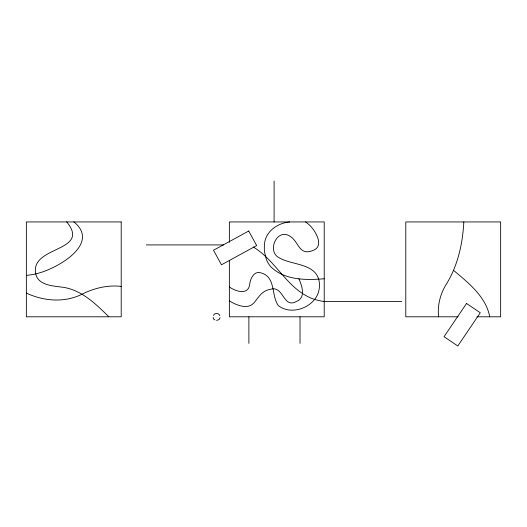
<?xml version="1.0" encoding="UTF-8"?>
<svg xmlns="http://www.w3.org/2000/svg" width="527" height="527" viewBox="0 0 527 527"><rect width="100%" height="100%" fill="white"/><g stroke="black" fill="none" stroke-linecap="round" stroke-linejoin="round"><path stroke-width="0.79" d="M220.108 317.603L219.08 319.579L216.604 320.423M463.819 221.939C462.666 244.278 457.601 266.642 445.427 285.667C439.966 295.054 437.397 305.989 438.602 316.799M213.448 315.482C214.146 312.689 219.232 312.755 219.759 315.633M289.705 221.939C277.057 223.053 264.383 232.19 264.402 245.905A32.476 32.476 0 0 0 264.521 251.913L266.366 259.488A24.137 24.137 0 0 0 271.273 267.215C285.232 280.41 306.259 280.212 324.224 278.776M26.35 275.469L32.483 274.587A67.904 67.904 0 0 0 39.94 272.749C59.498 267.09 100.321 243.092 73.78 221.814M146.282 244.917L223.606 244.917M324.224 301.543L401.831 301.543M458.128 316.799L405.79 316.799L405.79 221.939L500.65 221.939L500.65 316.799L476.935 316.799M121.21 286.405C108.272 284.89 95.341 287.854 83.635 293.387C65.723 303.051 44.373 301.484 26.35 293.078M214.845 319.948L213.639 319.066L213.125 317.452M229.364 286.984C235.398 291.286 248.177 295.627 249.64 284.6C250.312 278.473 254.212 269.995 261.721 273.111C275.95 277.439 271.115 295.759 278.328 305.561C290.812 315.653 312.445 308.064 318.018 293.513A24.479 24.479 0 0 0 319.388 283.21C317.537 262.854 292.419 265.68 279.093 257.749C266.458 251.346 277.083 227.473 290.061 236.313C298.934 241.432 298.743 256.175 312.781 250.529C323.947 246.755 316.714 233.342 311.648 227.394A29.064 29.064 0 0 0 307.228 223.152L305.548 221.939M253.191 246.979C276.128 260.463 287.024 288.941 312.603 298.73A57.061 57.061 0 0 0 324.224 301.503M229.364 300.838L230.53 301.556A44.433 44.433 0 0 0 234.383 303.585C240.319 306.398 248.876 308.697 253.849 302.92C257.887 298.453 260.839 292.413 266.873 290.285A16.851 16.851 0 0 1 270.081 289.422C283.77 284.679 282.88 309.046 296.411 301.47C305.535 297.939 302.452 287.426 299.646 280.575A25.322 25.322 0 0 0 298.855 278.776M453.503 270.331C468.371 282.801 485.986 296.694 489.735 316.799M108.746 316.674C95.209 303.368 80.302 288.724 60.341 286.945C51.139 285.805 37.476 284.58 35.625 273.243A17.444 17.444 0 0 1 35.335 269.929C35.704 246.142 90.42 250.615 66.646 221.814M300.015 316.799L300.015 343.393M274.099 181.005L274.099 221.939M248.882 316.799L248.882 343.393M229.364 242.387L229.364 221.939L324.224 221.939L324.224 316.799L229.364 316.799L229.364 260.378M466.533 303.473L444.057 336.7L457.792 345.995L480.268 312.761L466.533 303.473M248.711 231.01L213.501 250.246L221.452 264.798L256.662 245.569L248.711 231.01M121.21 221.939L26.35 221.939L26.35 316.799L121.21 316.799L121.21 221.939"/></g></svg>
